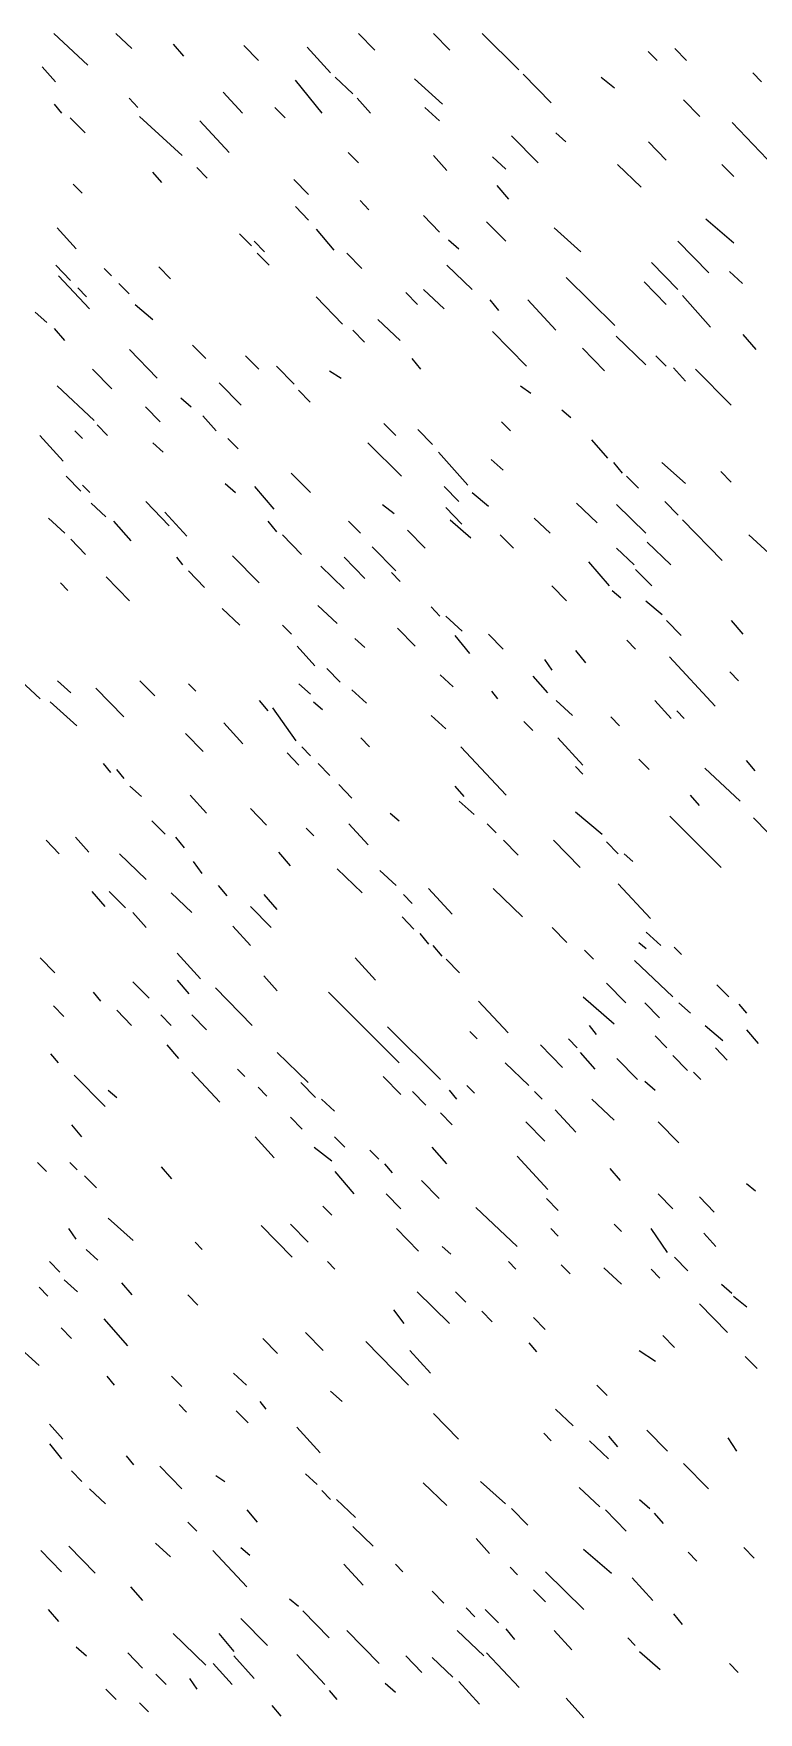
# Model space of a CAD drawing. Extents: x 0 to 599, y 0 to 600.
# Drawn here: x 165.4 to 255.6, y 391.4 to 600.2 of the extents above; entities that cross this region are included whole.
import ezdxf

# ---------------------------------------------------------------- set-up
doc = ezdxf.new("R2010")
doc.units = 0
doc.header["$MEASUREMENT"] = 0
doc.layers.add('SKARN_FSET2', color=206, linetype='CONTINUOUS')

msp = doc.modelspace()

# ---------------------------------------------------------------- linework, layer by layer
at = {"layer": 'SKARN_FSET2'}
for p, q in [((167.9, 600.19), (172.11, 596.26)), ((175.59, 600.19), (177.6, 598.32)), ((205.79, 600.19), (207.81, 598.13)), ((215.13, 600.19), (217.14, 598.13)), ((221.17, 600.19), (225.75, 595.69)), ((182.73, 598.88), (184.01, 597.38)), ((191.51, 598.69), (193.35, 596.82)), ((199.39, 598.5), (202.32, 595.32)), ((241.85, 597.94), (242.95, 596.82)), ((245.15, 598.32), (246.61, 596.82)), ((166.44, 596.07), (168.09, 594.2)), ((254.85, 595.32), (255.95, 594.2)), ((197.93, 594.38), (201.22, 590.27)), ((202.87, 594.76), (205.07, 592.7)), ((212.75, 594.57), (216.23, 591.39)), ((226.3, 595.13), (229.78, 591.58)), ((236, 594.76), (237.65, 593.45)), ((167.91, 591.39), (168.83, 590.27)), ((177.24, 592.14), (178.34, 591.01)), ((188.96, 592.89), (191.34, 590.27)), ((195.37, 591.01), (196.65, 589.7)), ((205.62, 592.14), (207.27, 590.27)), ((214.04, 591.01), (215.87, 589.33)), ((246.25, 591.95), (248.27, 589.89)), ((169.92, 589.7), (171.76, 587.83)), ((178.53, 589.89), (183.84, 585.02)), ((186.03, 589.33), (189.7, 585.4)), ((252.3, 589.14), (259.26, 581.84)), ((224.84, 587.46), (228.14, 584.09)), ((230.33, 587.83), (231.61, 586.71)), ((204.52, 585.4), (205.81, 584.09)), ((215.14, 585.02), (216.79, 583.15)), ((222.46, 584.84), (224.11, 583.34)), ((241.87, 586.71), (244.06, 584.46)), ((180.18, 582.96), (181.28, 581.65)), ((185.67, 583.53), (186.96, 582.22)), ((238.02, 583.9), (240.96, 581.09)), ((251.02, 583.9), (252.49, 582.4)), ((170.3, 581.47), (171.4, 580.34)), ((197.76, 582.03), (199.59, 580.16)), ((223.02, 581.28), (224.48, 579.59)), ((197.94, 578.66), (199.59, 576.97)), ((206, 579.41), (207.09, 578.28)), ((213.87, 577.54), (215.88, 575.48)), ((221.74, 576.79), (224.12, 574.35)), ((249.01, 577.16), (252.5, 574.17)), ((168.29, 576.04), (170.67, 573.42)), ((190.99, 575.29), (192.46, 573.79)), ((192.82, 574.35), (194.1, 573.04)), ((200.51, 575.85), (202.71, 573.23)), ((216.98, 574.54), (218.27, 573.42)), ((230.16, 576.04), (233.46, 573.04)), ((245.54, 574.35), (249.39, 570.42)), ((193.19, 572.86), (194.66, 571.36)), ((204.35, 572.86), (206.19, 570.98)), ((168.11, 571.36), (169.95, 569.49)), ((174.15, 570.98), (175.07, 570.05)), ((180.93, 571.17), (182.39, 569.67)), ((216.8, 571.36), (219.92, 568.36)), ((242.25, 571.73), (245.55, 568.36)), ((251.95, 570.61), (253.6, 569.11)), ((168.48, 570.05), (172.33, 565.93)), ((170.86, 568.55), (171.96, 567.43)), ((175.99, 569.11), (177.27, 567.8)), ((213.88, 568.36), (216.44, 565.93)), ((231.63, 569.86), (237.68, 563.87)), ((241.33, 569.3), (244.08, 566.49)), ((178, 566.49), (180.2, 564.62)), ((200.52, 567.43), (203.82, 564.06)), ((211.68, 567.99), (213.15, 566.49)), ((222.12, 567.05), (223.22, 565.74)), ((226.88, 567.05), (230.36, 563.31)), ((246.1, 567.61), (249.58, 563.68)), ((165.56, 565.55), (167.02, 564.24)), ((208.21, 564.62), (210.96, 562)), ((167.94, 563.49), (169.22, 562)), ((205.1, 563.31), (206.56, 561.81)), ((222.49, 563.12), (226.7, 558.81)), ((237.86, 562.56), (241.53, 559)), ((253.61, 562.75), (255.25, 560.87)), ((177.28, 560.87), (180.76, 557.32)), ((185.15, 561.44), (186.8, 559.75)), ((191.74, 560.12), (193.39, 558.44)), ((212.42, 559.75), (213.52, 558.44)), ((233.65, 561.06), (236.4, 558.25)), ((242.81, 560.12), (244.09, 558.81)), ((172.7, 558.44), (175.09, 556.01)), ((195.58, 558.81), (197.78, 556.57)), ((202.17, 558.25), (203.64, 557.32)), ((245.01, 558.63), (246.47, 556.94)), ((247.75, 558.44), (252.15, 553.95)), ((168.31, 556.38), (172.89, 552.07)), ((188.45, 556.76), (191.2, 553.95)), ((198.33, 555.82), (199.8, 554.32)), ((225.97, 556.38), (227.25, 555.44)), ((179.3, 553.76), (181.13, 551.89)), ((183.69, 554.88), (184.97, 553.76)), ((173.26, 551.51), (174.54, 550.2)), ((186.44, 552.64), (188.09, 550.76)), ((208.95, 551.7), (210.42, 550.2)), ((223.6, 551.89), (224.7, 550.76)), ((231.1, 553.39), (232.2, 552.45)), ((166.12, 550.2), (169.05, 547.02)), ((170.51, 550.76), (171.43, 549.83)), ((180.22, 549.27), (181.5, 548.14)), ((189.55, 549.83), (190.84, 548.52)), ((206.94, 549.27), (211.16, 545.15)), ((213.16, 550.95), (215, 549.08)), ((234.77, 549.64), (236.78, 547.39)), ((215.73, 548.14), (219.4, 544.03)), ((222.32, 547.21), (223.79, 545.9)), ((169.42, 545.15), (171.25, 543.28)), ((197.43, 545.52), (199.81, 543.09)), ((237.51, 546.83), (238.61, 545.52)), ((239.16, 545.15), (240.63, 543.65)), ((243.55, 546.83), (246.49, 544.21)), ((250.88, 545.71), (252.16, 544.4)), ((171.44, 544.03), (172.35, 543.09)), ((189.19, 544.21), (190.47, 543.09)), ((192.85, 543.84), (195.24, 541.03)), ((216.47, 543.84), (218.3, 541.97)), ((219.95, 543.09), (221.96, 541.4)), ((172.54, 541.78), (174.37, 540.09)), ((179.31, 541.97), (182.24, 538.97)), ((208.78, 541.59), (210.25, 540.47)), ((216.65, 541.22), (218.67, 539.16)), ((232.94, 541.78), (235.51, 539.34)), ((237.89, 541.59), (241.55, 538.03)), ((243.93, 541.97), (245.57, 540.28)), ((167.23, 539.91), (169.25, 538.03)), ((175.29, 539.53), (177.48, 537.1)), ((181.69, 540.66), (184.44, 537.66)), ((194.51, 539.53), (195.61, 538.22)), ((204.57, 539.53), (206.04, 538.03)), ((217.2, 539.72), (219.77, 537.47)), ((227.64, 539.91), (229.65, 538.03)), ((246.12, 539.72), (251.07, 534.66)), ((169.98, 537.29), (171.81, 535.41)), ((196.34, 537.85), (198.72, 535.41)), ((211.9, 538.41), (214.1, 536.16)), ((223.43, 537.85), (225.08, 536.16)), ((241.73, 536.91), (244.67, 534.1)), ((254.36, 537.85), (257.84, 534.66)), ((183.16, 535.04), (183.89, 534.1)), ((190.12, 535.23), (193.42, 531.86)), ((204.03, 535.04), (206.59, 532.42)), ((207.51, 536.35), (210.44, 533.35)), ((237.89, 536.16), (240.09, 534.1)), ((174.38, 532.61), (177.31, 529.61)), ((184.63, 533.35), (186.64, 531.29)), ((201.1, 533.92), (204.03, 531.11)), ((209.89, 533.17), (210.99, 532.04)), ((234.42, 534.48), (236.98, 531.48)), ((240.27, 533.54), (242.29, 531.48)), ((168.7, 531.86), (169.62, 530.92)), ((229.84, 531.48), (231.67, 529.61)), ((237.35, 530.92), (238.45, 529.98)), ((188.84, 528.67), (191.04, 526.61)), ((200.74, 529.05), (203.12, 526.8)), ((214.83, 528.86), (215.93, 527.74)), ((241.56, 529.61), (243.57, 527.93)), ((196.35, 526.61), (197.45, 525.49)), ((216.67, 527.74), (218.68, 525.87)), ((244.12, 527.18), (245.96, 525.3)), ((252.18, 527.18), (253.64, 525.49)), ((205.32, 524.93), (206.6, 523.81)), ((210.63, 526.24), (212.83, 523.99)), ((217.77, 525.3), (219.6, 523.06)), ((221.98, 525.49), (223.81, 523.62)), ((239.18, 524.74), (240.28, 523.62)), ((198.18, 523.99), (200.38, 521.56)), ((228.94, 522.31), (229.85, 521)), ((232.78, 523.43), (234.06, 521.93)), ((244.5, 522.68), (250.18, 516.51)), ((201.85, 521.19), (203.5, 519.5)), ((215.94, 520.44), (217.59, 518.94)), ((227.47, 520.25), (229.31, 518.19)), ((252, 520.81), (253.1, 519.69)), ((163.77, 519.69), (166.16, 517.44)), ((168.35, 519.69), (170, 518.19)), ((173.11, 518.75), (176.59, 515.2)), ((178.6, 519.69), (180.43, 517.82)), ((184.64, 519.31), (185.56, 518.38)), ((198.37, 519.31), (199.84, 518)), ((206.79, 516.88), (204.96, 518.56)), ((222.35, 518.38), (223.08, 517.44)), ((167.44, 517.07), (170.74, 514.07)), ((193.43, 517.25), (194.53, 515.94)), ((195.08, 516.32), (198.01, 512.2)), ((200.2, 517.07), (201.3, 516.13)), ((230.41, 517.25), (232.42, 515.38)), ((242.67, 517.25), (244.69, 515.01)), ((245.42, 515.94), (246.33, 515.01)), ((189.04, 514.45), (191.42, 511.83)), ((214.85, 515.38), (216.68, 513.7)), ((226.38, 514.63), (227.48, 513.51)), ((237.18, 515.2), (238.28, 514.07)), ((184.28, 513.14), (186.48, 510.89)), ((206.07, 512.57), (207.17, 511.45)), ((230.59, 512.57), (233.71, 509.2)), ((196.92, 510.7), (198.38, 509.2)), ((198.75, 511.45), (199.84, 510.33)), ((218.51, 511.45), (224.19, 505.46)), ((240.66, 509.95), (241.95, 508.64)), ((254.03, 509.77), (255.13, 508.46)), ((174.04, 509.39), (174.95, 508.27)), ((175.68, 508.64), (176.6, 507.52)), ((200.76, 509.39), (202.23, 507.89)), ((232.79, 509.02), (233.71, 508.08)), ((248.9, 508.83), (253.3, 504.71)), ((177.33, 506.58), (178.8, 505.27)), ((184.84, 505.46), (186.86, 503.21)), ((203.33, 506.77), (204.98, 505.09)), ((217.79, 506.58), (218.89, 505.27)), ((247.08, 505.46), (248.18, 504.15)), ((192.35, 503.78), (194.36, 501.72)), ((218.34, 504.71), (220.17, 503.03)), ((232.8, 503.4), (236.1, 500.59)), ((180.08, 502.28), (181.73, 500.59)), ((199.3, 501.34), (200.22, 500.41)), ((204.61, 501.9), (206.99, 499.28)), ((209.74, 503.21), (210.84, 502.28)), ((221.82, 501.9), (222.92, 500.78)), ((244.52, 502.84), (250.93, 496.47)), ((254.95, 502.65), (258.61, 498.91)), ((166.91, 499.84), (168.56, 498.16)), ((170.57, 500.22), (172.22, 498.35)), ((183.01, 500.22), (184.11, 498.91)), ((223.83, 499.84), (225.67, 497.97)), ((230.06, 499.84), (233.36, 496.47)), ((236.65, 499.66), (238.11, 498.16)), ((176.06, 498.16), (179.36, 494.98)), ((185.21, 497.22), (186.31, 495.73)), ((195.83, 498.35), (197.3, 496.66)), ((238.85, 498.16), (239.95, 497.22)), ((203.15, 496.29), (206.27, 493.29)), ((208.46, 496.1), (210.48, 494.23)), ((172.59, 493.48), (174.24, 491.61)), ((174.78, 493.48), (176.8, 491.42)), ((182.47, 493.29), (185.04, 490.86)), ((188.33, 494.23), (189.43, 492.92)), ((194.01, 493.1), (195.65, 491.23)), ((211.39, 493.1), (212.49, 491.98)), ((214.51, 493.85), (217.44, 490.67)), ((222.56, 493.85), (226.22, 490.3)), ((238.12, 494.42), (242.15, 490.11)), ((177.72, 490.86), (179.37, 488.99)), ((192.36, 491.61), (194.92, 488.99)), ((190.17, 489.17), (192.36, 486.74)), ((211.21, 490.3), (212.68, 488.8)), ((229.89, 488.99), (231.72, 487.11)), ((213.41, 488.24), (214.51, 486.93)), ((215.06, 486.74), (216.16, 485.43)), ((240.69, 487.11), (241.6, 486.37)), ((241.6, 488.42), (243.43, 486.74)), ((166.19, 485.24), (168.02, 483.37)), ((183.21, 485.8), (186.15, 482.62)), ((205.36, 485.24), (207.93, 482.43)), ((216.71, 485.05), (218.36, 483.37)), ((233.92, 486.18), (235.02, 485.05)), ((240.14, 484.87), (244.91, 480.37)), ((245.08, 486.55), (246, 485.62)), ((183.22, 482.43), (184.68, 480.75)), ((194.02, 483), (195.67, 481.12)), ((172.78, 480.94), (173.7, 479.81)), ((177.73, 482.25), (179.74, 480.19)), ((187.98, 481.5), (192.56, 476.82)), ((202.07, 480.94), (210.87, 472.14)), ((233.74, 480.37), (237.59, 477)), ((236.67, 482.06), (239.05, 479.63)), ((250.4, 481.87), (251.86, 480.37)), ((167.84, 479.25), (169.13, 477.94)), ((175.72, 478.69), (177.55, 476.82)), ((220.74, 479.81), (224.41, 475.88)), ((241.43, 479.63), (243.26, 477.75)), ((245.64, 479.63), (247.1, 478.32)), ((253.14, 479.44), (254.06, 478.32)), ((181.21, 478.13), (182.49, 476.82)), ((185.05, 478.13), (186.88, 476.26)), ((209.4, 476.63), (215.99, 470.08)), ((234.48, 476.82), (235.39, 475.69)), ((248.94, 476.82), (251.13, 474.95)), ((254.06, 476.26), (255.53, 474.57)), ((181.94, 474.38), (183.41, 472.7)), ((219.65, 476.07), (220.57, 475.13)), ((228.44, 474.38), (231.19, 471.58)), ((231.91, 475.13), (233.01, 474.01)), ((242.71, 475.51), (244.18, 474.01)), ((167.48, 473.26), (168.4, 472.14)), ((195.67, 473.45), (199.52, 469.7)), ((224.05, 472.14), (226.98, 469.33)), ((233.38, 473.45), (235.21, 471.39)), ((237.96, 472.7), (240.52, 470.08)), ((244.91, 473.07), (246.75, 471.2)), ((250.22, 474.01), (251.69, 472.51)), ((170.42, 470.64), (174.26, 466.71)), ((185.06, 471.01), (188.54, 467.27)), ((190.73, 471.39), (191.65, 470.45)), ((208.86, 470.45), (211.05, 468.21)), ((241.44, 469.89), (242.72, 468.77)), ((247.48, 471.01), (248.39, 470.08)), ((174.63, 468.77), (175.73, 467.83)), ((193.3, 469.14), (194.4, 468.02)), ((198.61, 469.7), (200.44, 467.83)), ((212.52, 468.58), (214.17, 466.9)), ((217.09, 468.77), (218.01, 467.64)), ((219.29, 469.33), (220.21, 468.39)), ((227.71, 468.58), (228.63, 467.64)), ((201.17, 467.64), (202.82, 466.15)), ((216, 465.96), (217.47, 464.46)), ((230.28, 466.33), (232.84, 463.53)), ((234.85, 467.64), (237.6, 465.02)), ((170.06, 464.46), (171.34, 462.96)), ((197.33, 465.4), (198.8, 463.9)), ((226.62, 464.84), (229, 462.4)), ((243.09, 464.84), (245.66, 462.22)), ((192.94, 462.96), (195.32, 460.34)), ((200.26, 461.65), (202.46, 459.97)), ((202.82, 462.96), (204.11, 461.65)), ((214.91, 461.65), (216.74, 459.59)), ((165.85, 459.78), (166.95, 458.66)), ((169.88, 459.78), (170.79, 458.85)), ((207.22, 461.28), (208.32, 460.16)), ((209.05, 459.59), (209.97, 458.47)), ((225.52, 460.53), (229.37, 456.41)), ((171.71, 458.1), (173.18, 456.6)), ((181.23, 459.22), (182.51, 457.72)), ((202.83, 458.66), (205.21, 455.85)), ((213.63, 457.54), (215.83, 455.29)), ((237.06, 459.03), (238.34, 457.54)), ((209.24, 455.85), (211.07, 453.98)), ((229.19, 455.29), (230.66, 453.79)), ((243.1, 455.85), (244.93, 453.98)), ((248.23, 455.48), (250.06, 453.6)), ((254.08, 457.16), (255.18, 456.22)), ((201.37, 454.35), (202.47, 453.23)), ((220.4, 454.17), (225.54, 449.3)), ((169.7, 451.54), (170.62, 450.23)), ((174.64, 452.85), (177.76, 450.05)), ((193.68, 451.92), (197.53, 447.99)), ((197.34, 452.11), (199.54, 449.86)), ((210.52, 451.54), (213.27, 448.74)), ((229.74, 451.54), (230.66, 450.61)), ((237.61, 452.11), (238.53, 451.17)), ((242.19, 451.54), (244.21, 448.55)), ((185.45, 449.86), (186.36, 448.92)), ((216.2, 449.3), (217.3, 448.36)), ((248.78, 450.98), (250.25, 449.3)), ((167.33, 447.43), (168.61, 446.12)), ((171.9, 448.92), (173.37, 447.61)), ((201.92, 447.43), (202.84, 446.49)), ((224.44, 447.43), (225.36, 446.49)), ((231.03, 447.05), (232.13, 445.93)), ((245.12, 447.99), (246.77, 446.3)), ((169.16, 445.18), (170.81, 443.68)), ((236.34, 446.68), (238.54, 444.62)), ((242.2, 446.49), (243.29, 445.37)), ((166.05, 444.24), (167.15, 443.12)), ((176.3, 444.81), (177.58, 443.31)), ((184.54, 443.31), (185.82, 442)), ((213.09, 443.68), (217.13, 439.75)), ((217.85, 443.68), (219.14, 442.37)), ((250.98, 444.62), (252.27, 443.49)), ((252.45, 443.12), (254.1, 441.81)), ((210.17, 441.44), (211.45, 439.75)), ((221.15, 441.25), (222.43, 439.94)), ((248.24, 442.18), (251.72, 438.63)), ((168.8, 439.19), (170.08, 437.88)), ((174.11, 440.31), (177.04, 436.94)), ((199.19, 438.63), (201.39, 436.38)), ((227.56, 440.5), (229.02, 439)), ((162.95, 437.32), (166.06, 434.51)), ((193.88, 437.88), (195.71, 436.01)), ((206.69, 437.5), (212.01, 432.07)), ((227.01, 437.32), (227.93, 436.19)), ((243.67, 438.25), (245.13, 436.76)), ((212.19, 436.38), (214.75, 433.57)), ((240.74, 436.38), (242.76, 435.07)), ((253.92, 435.63), (255.39, 434.13)), ((174.48, 433.2), (175.4, 432.07)), ((182.54, 433.2), (183.82, 431.89)), ((190.22, 433.57), (191.87, 432.07)), ((202.31, 431.33), (203.77, 430.02)), ((235.44, 432.07), (236.72, 430.76)), ((183.46, 429.64), (184.37, 428.71)), ((190.59, 428.89), (192.06, 427.39)), ((193.52, 430.02), (194.26, 429.08)), ((215.12, 428.52), (218.24, 425.34)), ((230.32, 429.08), (232.51, 427.02)), ((167.35, 427.21), (169, 425.34)), ((198.1, 426.83), (201.03, 423.65)), ((228.85, 426.08), (229.77, 425.15)), ((241.67, 426.46), (244.23, 423.84)), ((167.35, 424.77), (168.82, 422.9)), ((234.53, 425.15), (236.91, 422.9)), ((236.91, 425.71), (238.01, 424.4)), ((251.74, 425.52), (252.84, 423.84)), ((176.87, 423.28), (177.79, 422.15)), ((181.08, 421.97), (183.83, 419.16)), ((246.25, 422.34), (249.36, 419.16)), ((170.1, 421.4), (171.38, 420.09)), ((188.04, 420.84), (189.14, 420.09)), ((199.21, 421.03), (200.67, 419.72)), ((213.85, 419.91), (216.78, 417.1)), ((220.99, 420.09), (224.1, 417.29)), ((172.3, 419.16), (174.32, 417.29)), ((201.22, 418.97), (202.32, 417.85)), ((203.05, 417.85), (205.44, 415.6)), ((233.25, 419.34), (235.82, 416.91)), ((240.76, 417.85), (242.04, 416.72)), ((191.89, 416.54), (193.17, 415.04)), ((224.84, 416.72), (226.85, 414.66)), ((236.55, 416.54), (239.12, 413.92)), ((242.59, 416.16), (243.69, 414.85)), ((184.57, 415.04), (185.67, 413.92)), ((205.07, 414.48), (207.64, 412.04)), ((166.27, 411.48), (168.83, 408.86)), ((169.75, 412.04), (173.04, 408.67)), ((180.54, 412.42), (182.38, 410.73)), ((187.68, 411.48), (191.9, 406.99)), ((191.16, 411.86), (192.26, 410.92)), ((220.45, 412.98), (222.1, 411.11)), ((233.81, 411.67), (237.29, 408.67)), ((253.76, 411.86), (255.05, 410.55)), ((203.98, 409.8), (206.36, 407.18)), ((210.38, 409.8), (211.3, 408.86)), ((224.66, 409.42), (225.58, 408.49)), ((246.81, 411.29), (247.91, 410.17)), ((229.06, 408.86), (233.82, 404.18)), ((239.86, 408.11), (242.42, 405.3)), ((177.44, 406.99), (178.9, 405.3)), ((197.21, 405.49), (198.31, 404.56)), ((214.96, 406.43), (216.43, 404.93)), ((227.59, 406.61), (229.06, 405.12)), ((167.19, 404.18), (168.47, 402.68)), ((191.17, 403.06), (194.47, 399.69)), ((198.86, 403.99), (202.16, 400.62)), ((219.18, 404.37), (220.28, 403.24)), ((221.56, 404.18), (223.2, 402.5)), ((244.99, 403.62), (246.09, 402.31)), ((182.75, 401.19), (186.78, 397.25)), ((188.43, 401.19), (190.26, 398.94)), ((204.35, 401.56), (208.38, 397.44)), ((218.08, 401.56), (221.38, 398.38)), ((224.12, 401.75), (225.22, 400.44)), ((230.16, 401.56), (232.36, 399.13)), ((170.67, 399.5), (171.96, 398.38)), ((239.31, 400.62), (240.23, 399.69)), ((240.78, 398.94), (243.35, 396.69)), ((177.08, 398.75), (178.91, 396.88)), ((187.7, 397.44), (190.08, 394.82)), ((190.26, 398.38), (192.83, 395.57)), ((198.13, 398.56), (201.61, 394.82)), ((211.68, 398.38), (213.69, 396.32)), ((214.97, 398.19), (217.54, 395.76)), ((221.74, 398.75), (225.78, 394.45)), ((251.95, 397.44), (253.05, 396.32)), ((180.56, 396.13), (181.84, 394.82)), ((184.77, 395.57), (185.69, 394.26)), ((209.12, 395.01), (210.4, 393.88)), ((218.27, 395.2), (220.84, 392.39)), ((174.34, 394.26), (175.62, 392.95)), ((202.16, 394.07), (203.08, 392.95)), ((231.63, 393.14), (233.83, 390.7)), ((178.55, 392.57), (179.65, 391.45)), ((195.03, 392.2), (196.13, 390.89))]:
    msp.add_line(p, q, dxfattribs=at)

doc.saveas('drawing.dxf')
